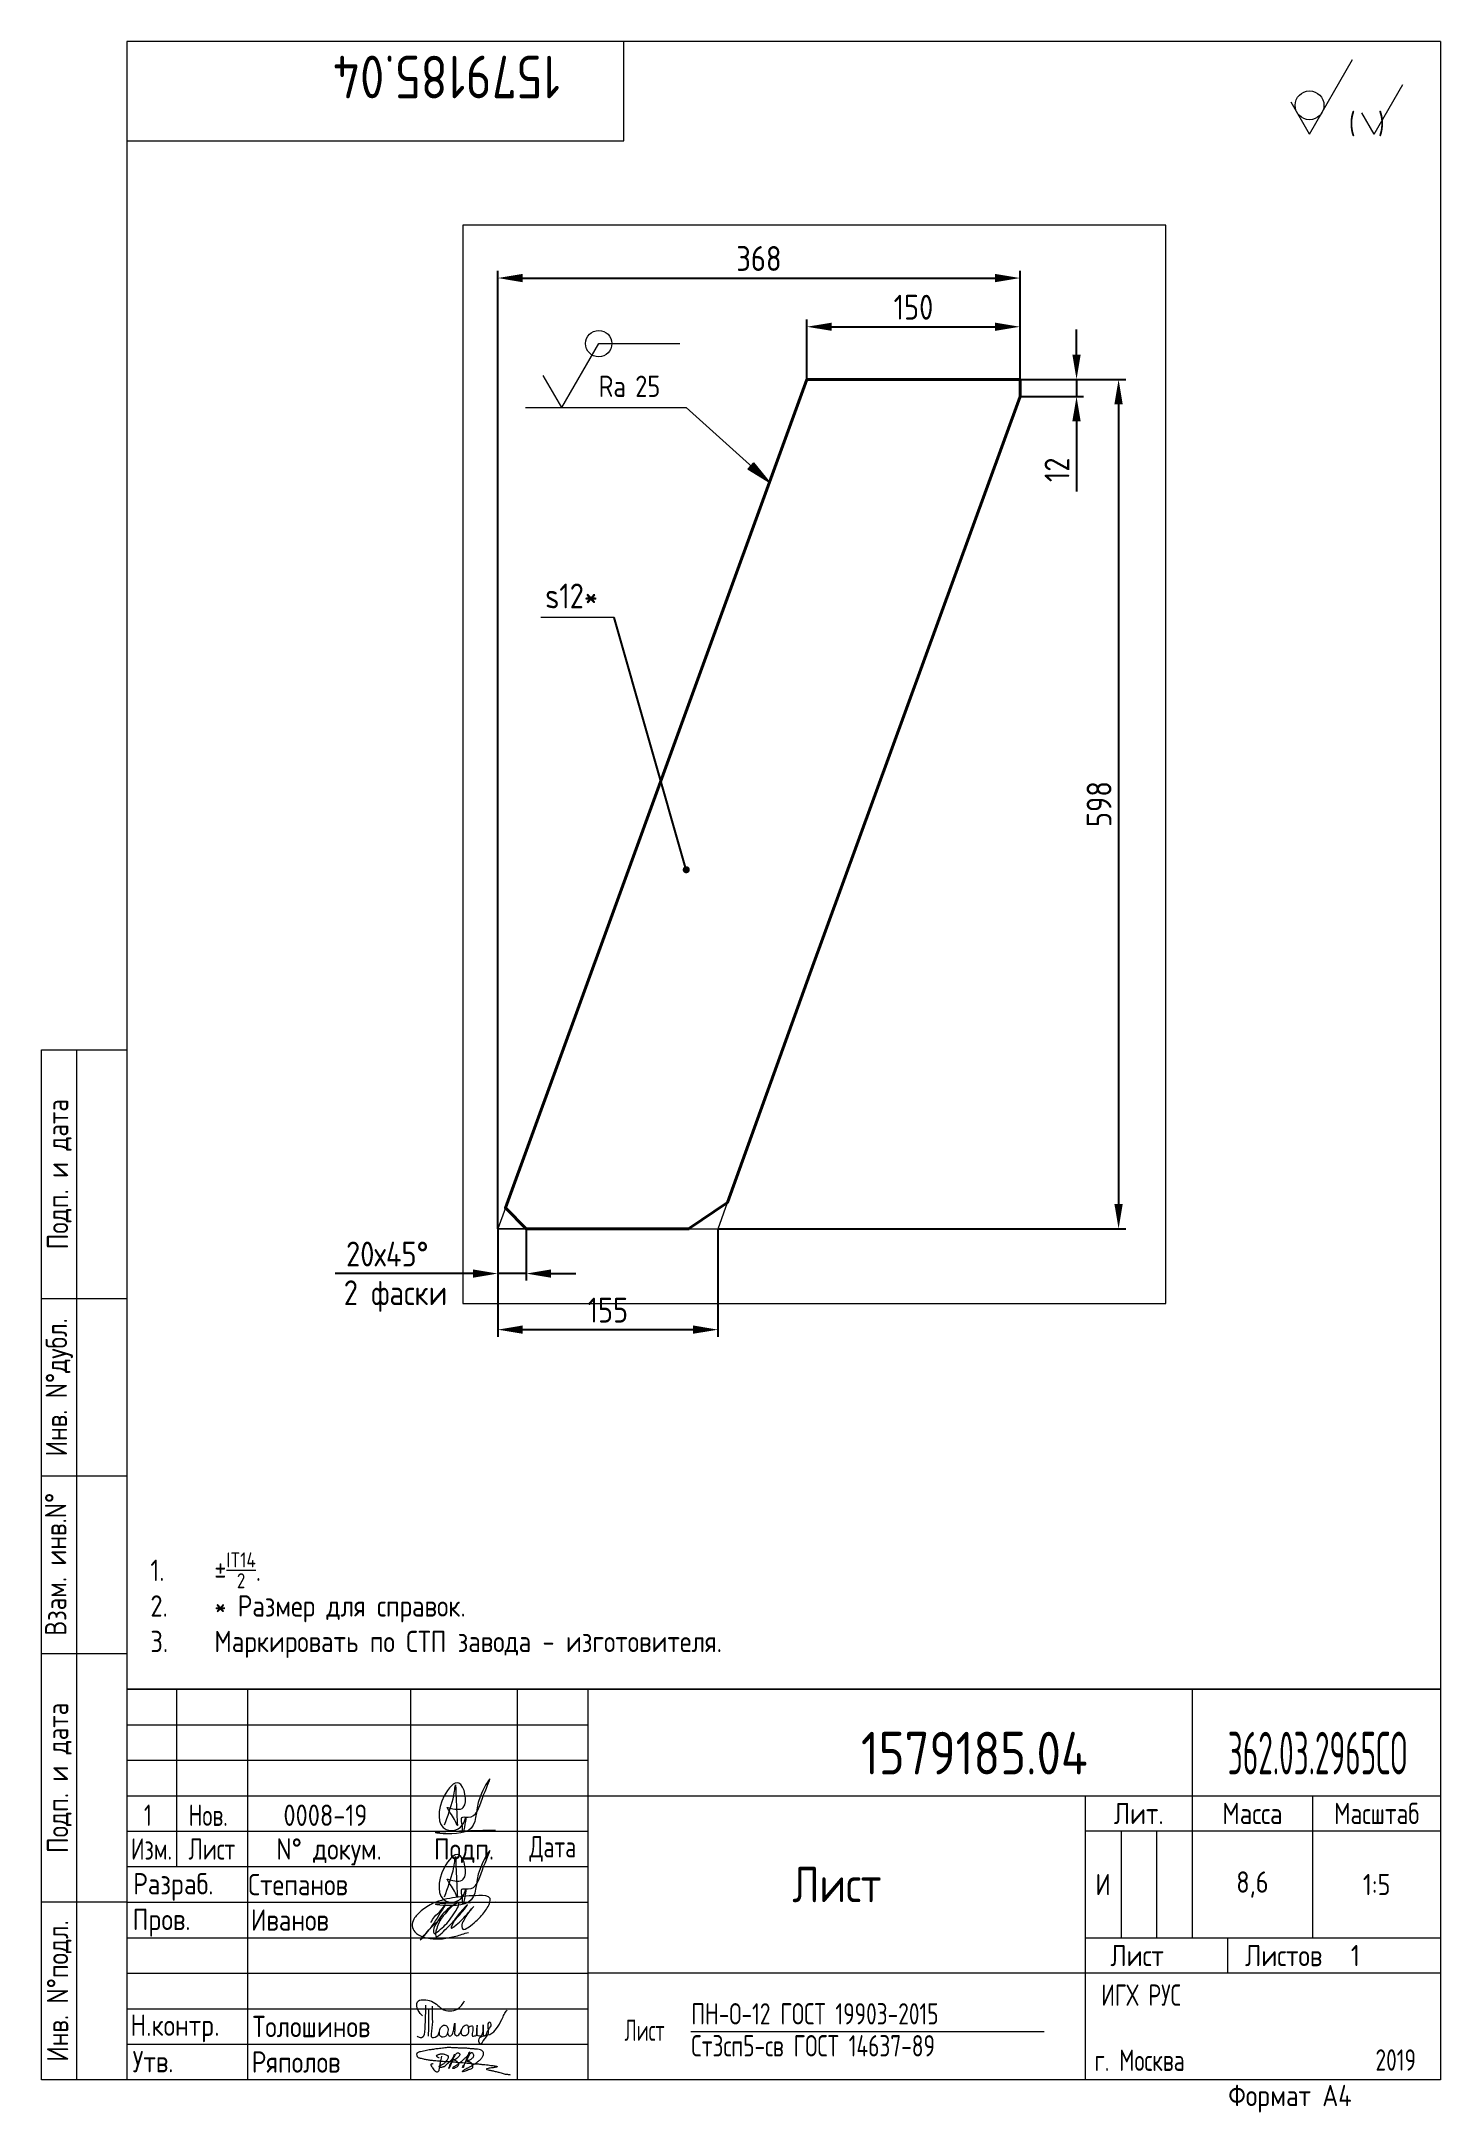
# Paper-space layout 'Лист1' of a CAD drawing. Header units: millimetres. Extents: x 8 to 205, y -1 to 291.
# The model-space entities are those that its viewports show. They can reach past a viewport. Long polylines and large blocks are cut down to what shows.
import ezdxf
from ezdxf.enums import TextEntityAlignment as Align

# ---------------------------------------------------------------- set-up
doc = ezdxf.new("R2010")
doc.units = ezdxf.units.MM
for name, color, linetype, lineweight in [('AM_5', 3, 'Continuous', 18), ('Bord', 1, 'Continuous', 18), ('Cont', 6, 'Continuous', 40), ('Dim', 7, 'Continuous', 18), ('Hatch', 2, 'Continuous', 18), ('Text', 3, 'Continuous', 18), ('Textb', 6, 'Continuous', 18), ('Подписи', 10, 'Continuous', 18)]:
    doc.layers.add(name, color=color, linetype=linetype, lineweight=lineweight)
doc.layers.add('AM_VIEWS', color=1, linetype='Continuous', lineweight=25, plot=False)
doc.styles.add('Style1', font='romans.shx', dxfattribs={"width": 0.8})
doc.dimstyles.new('DIMSTYLE_1', dxfattribs={"dimtxt": 3.5, "dimasz": 3.5, "dimexe": 1, "dimexo": 0, "dimgap": 1, "dimtad": 1, "dimdec": 1, "dimlfac": 5, "dimdsep": 46, "dimtxsty": 'Style1', "dimcen": 0.09, "dimadec": 1, "dimazin": 2, "dimtp": 0.3, "dimtm": 0.3, "dimtfac": 1, "dimtdec": 1, "dimtofl": 0, "dimtmove": 0, "dimatfit": 3, "dimfxl": 1, "dimtolj": 1, "dimarcsym": 0})
doc.dimstyles.new('DIMSTYLE_1$0', dxfattribs={"dimtxt": 3.5, "dimasz": 3.5, "dimexe": 1, "dimexo": 0, "dimgap": 1, "dimtad": 1, "dimdec": 1, "dimlfac": 5, "dimdsep": 46, "dimtxsty": 'Style1', "dimcen": 0.09, "dimadec": 1, "dimazin": 2, "dimtp": 0.3, "dimtm": 0.3, "dimtfac": 1, "dimtdec": 1, "dimtofl": 0, "dimtmove": 0, "dimatfit": 3, "dimfxl": 1, "dimtolj": 1, "dimarcsym": 0})

# ---------------------------------------------------------------- blocks, each defined once
blk = doc.blocks.new('A4')
at = {"layer": 'Bord', "lineweight": 18}
for p, q in [((20, 55), (85, 55)), ((20, 50), (85, 50)), ((20, 45), (85, 45)), ((160, 40), (160, 25)), ((165, 40), (165, 25)), ((20, 30), (85, 30)), ((20, 25), (85, 25)), ((20, 20), (85, 20)), ((20, 15), (85, 15)), ((20, 10), (85, 10))]:
    blk.add_line(p, q, dxfattribs=at)
at = {"layer": 'Cont', "lineweight": 18}
for p, q in [((205, 292), (20, 292)), ((20, 292), (20, 5)), ((90, 278), (90, 292)), ((205, 292), (205, 5)), ((20, 278), (90, 278)), ((8, 5), (8, 150)), ((8, 150), (20, 150)), ((13, 5), (13, 150)), ((8, 115), (20, 115)), ((20, 90), (8, 90)), ((20, 65), (8, 65)), ((205, 60), (20, 60)), ((20, 60), (205, 60)), ((27, 60), (27, 35)), ((37, 60), (37, 5)), ((60, 5), (60, 60)), ((75, 60), (75, 5)), ((85, 5), (85, 60)), ((170, 60), (170, 25)), ((85, 45), (205, 45)), ((155, 5), (155, 45)), ((187, 25), (187, 45)), ((20, 40), (85, 40)), ((205, 40), (155, 40)), ((85, 35), (20, 35)), ((20, 30), (8, 30)), ((155, 25), (205, 25)), ((175, 25), (175, 20)), ((205, 20), (85, 20)), ((20, 5), (8, 5)), ((205, 5), (20, 5))]:
    blk.add_line(p, q, dxfattribs=at)
at = {"layer": 'Text', "lineweight": 18, "style": 'Style1', "width": 0.8}
for s, p in [('Подп. и дата', (10.5, 132.5)), ('Инв. N%%dдубл.', (10.5, 102.5)), ('Взам. инв.N%%d ', (10, 78.38)), ('Подп. и дата', (10.5, 47.5)), ('Инв. N%%dподл.', (10.5, 17.5))]:
    blk.add_text(s, height=3, rotation=90, dxfattribs=at).set_placement(p, align=Align.MIDDLE)
at = {"layer": 'Text', "lineweight": 18, "style": 'Style1'}
for s, width, p in [('Лит.', 0.8, (162.5, 42.5)), ('Масса', 0.8, (178.5, 42.5)), ('Масштаб', 0.75, (196, 42.5)), ('Изм.', 0.7, (23.5, 37.5)), ('Лист', 0.7, (32, 37.5)), ('N%%d докум.', 0.8, (48.5, 37.5)), ('Подп.', 0.8, (67.5, 37.5)), ('Лист', 0.8, (162.27, 22.5)), ('Листов', 0.8, (182.9, 22.5))]:
    blk.add_text(s, height=3, dxfattribs=dict(at, width=width)).set_placement(p, align=Align.MIDDLE_CENTER)
at = {"layer": 'Text', "lineweight": 18, "style": 'Style1', "width": 0.7}
for s, p in [('Дата', (80, 37.5)), ('ИГХ РУС', (162.84, 16.93))]:
    blk.add_text(s, height=3, dxfattribs=at).set_placement(p, align=Align.MIDDLE)
at = {"layer": 'Text', "lineweight": 18, "style": 'Style1'}
for s, width, p in [('Разpаб.', 0.8, (20.92, 31.1)), ('Пpов.', 0.8, (20.84, 26.08)), ('Н.контp.', 0.8, (20.54, 11.19)), ('Утв.', 0.8, (20.84, 6.06)), ('г. Москва', 0.7, (156.28, 6.25)), ('Фоpмат А4', 0.8, (175.11, 1.29))]:
    blk.add_text(s, height=3, dxfattribs=dict(at, width=width)).set_placement(p)
for tag, p, width in [('ФИО', (39, 31), 0.8), ('ФИО', (39, 26), 0.8), ('ГОСТ_СОРТАМЕНТА', (98.19, 14), 0.8), ('ФИО', (39, 11), 0.8), ('ФИО', (39, 6), 0.8), ('200', (192.85, 6.29), 0.7)]:
    blk.add_attdef(tag, p, '', height=3, dxfattribs=dict(at, width=width))
at = {"layer": 'Text', "lineweight": 18, "style": 'Style1', "width": 0.8}
for tag, p in [('И', (157.49, 32.5)), ('700', (178.5, 32.5)), ('1:20', (196, 32.5))]:
    blk.add_attdef(tag, text='', height=3, dxfattribs=at).set_placement(p, align=Align.MIDDLE)
blk.add_attdef('Сборочный_чертеж', text='', height=3, dxfattribs=at).set_placement((120, 21.3), align=Align.CENTER)
for tag, p in [('1', (171.12, 22.5)), ('2', (193, 22.5))]:
    blk.add_attdef(tag, text='', height=3, dxfattribs=at).set_placement(p, align=Align.MIDDLE_CENTER)
blk.add_attdef('ЛИСТ', text='', height=3, dxfattribs=at).set_placement((85.99, 12.5), align=Align.MIDDLE_LEFT)
at = {"layer": 'Text', "lineweight": 18, "style": 'Style1', "width": 0.7}
blk.add_attdef('%%OГОСТ_ТЕХ._ТРЕБОВАНИЙ', text='', height=3, dxfattribs=at).set_placement((98.19, 8), align=Align.BOTTOM_LEFT)
at = {"layer": 'Textb', "lineweight": 18, "style": 'Style1', "width": 0.8}
blk.add_attdef('1234567', (81, 290), '', height=6, rotation=180, dxfattribs=at)
blk.add_attdef('1234567', (123.4, 48), '', height=6, dxfattribs=at)
for tag, height, p in [('123ХЯ', 6, (183.62, 48)), ('НАИМЕНОВАНИЕ', 5, (120, 30))]:
    blk.add_attdef(tag, text='', height=height, dxfattribs=at).set_placement(p, align=Align.CENTER)
blk = doc.blocks.new('A$C63F45750')
at = {"layer": 'Text'}
for points, knots in [([(3.17, 2.37), (3.12, 2.38), (3.04, 2.41), (2.94, 2.5), (2.85, 2.57), (2.79, 2.69), (2.87, 2.77), (2.99, 2.84), (3.16, 2.89), (3.36, 2.93), (3.6, 2.95), (3.82, 2.92), (4.05, 2.87), (4.25, 2.78), (4.45, 2.63), (4.46, 2.42), (4.38, 2.26), (4.28, 2.1), (4.17, 1.94), (4.03, 1.78), (3.89, 1.62), (3.75, 1.52), (3.63, 1.43), (3.49, 1.36), (3.35, 1.3), (3.24, 1.25), (3.16, 1.21), (3.12, 1.15), (3.19, 1.1), (3.27, 1.09), (3.4, 1.07), (3.55, 1.07), (3.72, 1.12), (3.92, 1.19), (4.1, 1.34), (4.26, 1.51), (4.44, 1.65), (4.59, 1.81), (4.74, 1.93), (4.84, 2.04), (4.93, 2.14), (5.07, 2.29), (5.19, 2.53), (5.28, 2.68), (5.35, 2.96), (5.23, 2.66), (5.2, 2.44), (5.04, 2.09), (4.95, 1.81), (4.86, 1.57), (4.75, 1.31), (4.67, 1.12), (4.46, 0.78), (4.62, 1.17), (4.71, 1.45), (4.88, 1.74), (5.01, 2), (5.08, 2.19), (5.19, 2.4), (5.32, 2.58), (5.4, 2.75), (5.52, 2.89), (5.65, 3.04), (5.85, 3.1), (6.02, 3.03), (6.08, 2.87), (6.03, 2.7), (5.9, 2.51), (5.7, 2.37), (5.55, 2.23), (5.4, 2.17), (5.31, 2.12), (5.12, 2.09), (5.35, 2.07), (5.48, 2), (5.64, 1.93), (5.75, 1.8), (5.85, 1.67), (5.89, 1.54), (5.89, 1.37), (5.8, 1.2), (5.63, 1.06), (5.41, 0.94), (5.23, 0.86), (5.02, 0.92), (5.13, 1.1), (5.28, 1.16), (5.44, 1.27), (5.61, 1.36), (5.74, 1.46), (5.86, 1.53), (5.95, 1.61), (6.05, 1.69), (6.15, 1.77), (6.28, 1.87), (6.46, 2.02), (6.65, 2.19), (6.83, 2.37), (6.98, 2.49), (7.11, 2.61), (7.2, 2.74), (7.32, 2.84), (7.42, 2.97), (7.48, 3.08), (7.48, 3.27), (7.34, 3.08), (7.28, 2.94), (7.18, 2.69), (7.1, 2.46), (7, 2.22), (6.93, 1.98), (6.83, 1.78), (6.73, 1.55), (6.67, 1.34), (6.6, 1.14), (6.56, 1.03), (6.39, 0.99), (6.62, 1.33), (6.75, 1.54), (6.93, 1.87), (7.05, 2.08), (7.18, 2.32), (7.33, 2.6), (7.47, 2.89), (7.6, 3.07), (7.79, 3.18), (7.95, 3.01), (8, 2.81), (7.99, 2.62), (7.94, 2.46), (7.83, 2.33), (7.69, 2.22), (7.53, 2.11), (7.37, 2.03), (7.21, 1.99), (7.11, 1.97), (6.89, 1.98), (7.07, 1.94), (7.15, 1.9), (7.27, 1.88), (7.39, 1.84), (7.52, 1.81), (7.62, 1.72), (7.7, 1.62), (7.78, 1.51), (7.83, 1.39), (7.87, 1.26), (7.88, 1.13), (7.86, 0.99), (7.75, 0.88), (7.6, 0.77), (7.4, 0.73), (7.19, 0.66), (6.97, 0.55), (6.71, 0.48), (6.57, 0.44), (6.42, 0.42), (6.52, 0.58), (6.61, 0.64), (6.81, 0.78), (7.06, 0.89), (7.33, 1.04), (7.55, 1.16), (7.7, 1.24), (7.84, 1.32), (7.99, 1.43), (8.21, 1.58), (8.48, 1.76), (8.74, 1.95), (8.97, 2.12), (9.1, 2.29), (9.23, 2.44), (9.3, 2.6), (9.37, 2.74), (9.42, 2.92), (9.45, 3.13), (9.21, 3.48), (8.67, 3.59), (8.09, 3.63), (7.57, 3.66), (7.06, 3.74), (6.57, 3.75), (6.09, 3.74), (5.67, 3.78), (5.28, 3.78), (4.96, 3.81), (4.65, 3.83), (4.31, 3.82), (3.97, 3.79), (3.61, 3.74), (3.22, 3.67), (2.86, 3.66), (2.53, 3.61), (2.18, 3.52), (1.78, 3.54), (1.38, 3.37), (0.96, 3.35), (0.58, 3.24), (0.25, 3.19), (0.03, 3.06), (-0.03, 2.83), (0.02, 2.6), (0.26, 2.38), (0.59, 2.33), (1, 2.2), (1.48, 2.15), (1.93, 2.05), (2.35, 2.02), (2.72, 2.01), (3.11, 1.94), (3.68, 1.94), (4.25, 1.83), (4.91, 1.87), (5.53, 1.76), (6.13, 1.72), (6.73, 1.71), (7.32, 1.62), (7.99, 1.55), (8.64, 1.54), (9.16, 1.46), (9.61, 1.42), (10.03, 1.4), (10.41, 1.32), (10.73, 1.29), (11.01, 1.24), (11.18, 1.23), (11.42, 1.14), (11.18, 1.06), (11.01, 1.03), (10.71, 0.98), (10.37, 0.92), (10.1, 0.91), (9.65, 0.75), (10.22, 0.67), (10.54, 0.59), (11.08, 0.47), (11.61, 0.35), (12.17, 0.15), (12.64, 0.08), (12.98, 0.03), (13.11, 0.01), (13.18, 0)], [0, 0, 0, 0, 0.153866, 0.270441, 0.388867, 0.510533, 0.592156, 0.71333, 0.90842, 1.11344, 1.349254, 1.61246, 1.782219, 2.047249, 2.291879, 2.451528, 2.651081, 2.806158, 3.017979, 3.227348, 3.462381, 3.633009, 3.75766, 3.920516, 4.080796, 4.214529, 4.291786, 4.349969, 4.397594, 4.50822, 4.594826, 4.799244, 4.954392, 5.128468, 5.437537, 5.632649, 5.842485, 6.094987, 6.293219, 6.410959, 6.551192, 6.687808, 7.022147, 7.294342, 7.425356, 7.52079, 7.946481, 8.313051, 8.59833, 8.833695, 9.090496, 9.427695, 9.601191, 9.883219, 10.093306, 10.673943, 10.798776, 10.974628, 11.287247, 11.486184, 11.648652, 11.848902, 12.027194, 12.25348, 12.40059, 12.537783, 12.716293, 12.91523, 13.208551, 13.438489, 13.549668, 13.67779, 13.77127, 13.930001, 14.029091, 14.272112, 14.434836, 14.547084, 14.739051, 14.830983, 15.061241, 15.268922, 15.500489, 15.788979, 15.879568, 16.024283, 16.221854, 16.418714, 16.593102, 16.783247, 16.91018, 17.018213, 17.135263, 17.278205, 17.430482, 17.620087, 17.979626, 18.191789, 18.388716, 18.565718, 18.714854, 18.857929, 19.039974, 19.171375, 19.283034, 19.400085, 19.618058, 19.882245, 20.150781, 20.377854, 20.649532, 20.89723, 21.042543, 21.40016, 21.557817, 21.667145, 21.752781, 21.926256, 22.412297, 22.813145, 22.961412, 23.171289, 23.607257, 23.940428, 24.110007, 24.291214, 24.48084, 24.697609, 24.904078, 25.034245, 25.218018, 25.407651, 25.573473, 25.787447, 25.930292, 26.051316, 26.18846, 26.285312, 26.406799, 26.52425, 26.630463, 26.793722, 26.898606, 27.029313, 27.171012, 27.314101, 27.419918, 27.580557, 27.709367, 27.829268, 28.024364, 28.266961, 28.41242, 28.705761, 28.989137, 29.187748, 29.233768, 29.332802, 29.529535, 29.667094, 30.039923, 30.332117, 30.61061, 30.769982, 30.856778, 31.109923, 31.313488, 31.656425, 32.066331, 32.296628, 32.49714, 32.710276, 32.891468, 33.014834, 33.177747, 33.444503, 33.618009, 34.409008, 34.914636, 35.419802, 35.95397, 36.458179, 36.88069, 37.388403, 37.738353, 38.034261, 38.353468, 38.693154, 39.037638, 39.391136, 39.787481, 40.203773, 40.488977, 40.784975, 41.26625, 41.668005, 42.070065, 42.499388, 42.869834, 43.079573, 43.213439, 43.554591, 43.717296, 44.153724, 44.506336, 45.019111, 45.587859, 45.90191, 46.270392, 46.703958, 47.093115, 47.952647, 48.44014, 49.079253, 49.808223, 50.268654, 50.851051, 51.604831, 52.298429, 52.776925, 53.1907, 53.661988, 54.042386, 54.348524, 54.616841, 54.853814, 54.983777, 55.126096, 55.333328, 55.613101, 56.008732, 56.315809, 56.59982, 56.87931, 57.399251, 57.889617, 58.432507, 59.066698, 59.660314, 59.862668, 60.07277, 60.07277, 60.07277, 60.07277]), ([(2.31, 1.53), (2.26, 1.52), (2.17, 1.51), (2.06, 1.48), (1.93, 1.38), (2.07, 1.25), (2.14, 1.11), (2.26, 0.93), (2.39, 0.72), (2.57, 0.54), (2.71, 0.44), (2.86, 0.4), (3.02, 0.43), (3.14, 0.54), (3.21, 0.79), (3.25, 1.07), (3.31, 1.4), (3.35, 1.67), (3.38, 1.92), (3.47, 2.19), (3.5, 2.43), (3.54, 2.59), (3.56, 2.64)], [0, 0, 0, 0, 0.15847, 0.269731, 0.363591, 0.555514, 0.688037, 0.848606, 1.204359, 1.433632, 1.58673, 1.729549, 1.880686, 2.057874, 2.19169, 2.63505, 2.928153, 3.184121, 3.441863, 3.696117, 4.025873, 4.178055, 4.178055, 4.178055, 4.178055])]:
    blk.add_open_spline(points, degree=3, knots=knots, dxfattribs=at)
blk = doc.blocks.new('A$C4F4A4F5D')
at = {"layer": 'Подписи', "lineweight": 18}
for points, knots in [([(0.76, 2.84), (0.53, 3.07), (0.02, 3.58), (-0.25, 5.26), (1.65, 5.12), (2.72, 4.57), (3.71, 3.46), (5.71, 3.44), (6.39, 4.52), (6.67, 4.97)], [0, 0, 0, 0, 0.995549, 2.196439, 3.853213, 4.970011, 6.02292, 8.170898, 9.705386, 9.705386, 9.705386, 9.705386]), ([(1.19, 4.34), (1.17, 3.4), (1.13, 2.06), (0.98, -0.44), (0.2, -0.16), (0.03, -0.03), (0, 0)], [0, 0, 0, 0, 3.274293, 4.654149, 5.171803, 5.30168, 5.30168, 5.30168, 5.30168]), ([(1.58, 3.74), (1.58, 3.25), (1.58, 2.32), (1.61, 1.07), (1.55, 0.31), (1.53, 0)], [0, 0, 0, 0, 1.453969, 2.804084, 3.740223, 3.740223, 3.740223, 3.740223]), ([(2.1, 4.21), (2.1, 3.72), (2.08, 2.67), (2.22, 1.45), (1.71, -0.56), (3.23, 0.14), (3.06, 1.09), (3.85, 1.74), (4.43, 1.17), (4.31, 0.54), (4.11, -0.15), (3.33, -0.21), (3.11, 0.28), (3.13, 0.53), (3.14, 0.66)], [0, 0, 0, 0, 1.402041, 3.063923, 4.415037, 5.298701, 6.374637, 7.087927, 7.603499, 8.330482, 8.911132, 9.613125, 9.996533, 10.366919, 10.366919, 10.366919, 10.366919]), ([(7.18, 1.27), (7.27, 1.3), (7.44, 1.37), (7.78, 1.56), (7.87, 1.06), (7.83, 0.71), (7.66, -0.05), (8.07, 0.01), (8.43, 0.12), (8.39, 0.68), (8.46, 1.9), (8.39, 0.94), (8.43, 0.6), (8.37, 0.05), (8.74, 0.07), (9.11, -0.03), (9.26, 0.49), (9.33, 0.95), (9.27, 1.34), (9.32, 1.77), (9.28, 0.91), (9.34, 0.6), (9.2, 0.14), (9.65, -0.01), (9.83, 0.61), (10.14, 1.03), (10.6, 1.72), (9.95, 2.11), (9.91, 1.23), (10.07, 0.69), (9.92, 0), (9.35, -0.37), (8.95, -1.56), (8.34, 0.07), (10.28, -0.02), (11.26, 1.1), (11.82, 2.15), (12.24, 3.04), (12.52, 3.46), (12.65, 3.65)], [0, 0, 0, 0, 0.305783, 0.619019, 0.796582, 1.5526, 2.082394, 2.34716, 2.5822, 3.136594, 4.040413, 4.363654, 5.267311, 5.441668, 5.78494, 6.114287, 6.466434, 7.104395, 7.620812, 7.679251, 8.272982, 8.692439, 9.1059, 9.338721, 9.784511, 10.568279, 11.297869, 11.566962, 12.285888, 12.851793, 13.545205, 14.102749, 15.055561, 15.671649, 17.422398, 18.699613, 20.16544, 20.963871, 21.66672, 21.66672, 21.66672, 21.66672]), ([(4.28, 0.44), (4.31, 0.37), (4.37, 0.25), (4.41, 0.06), (4.62, -0.05), (5, 0.18), (5.14, 0.84), (5.2, 1.3), (5.31, 2.06), (5.31, 1.17), (5.3, 0.78), (5.2, 0.26), (5.58, -0.01), (5.91, 0.16), (6.08, 0.5), (6.26, 0.9), (6.43, 1.31), (6.72, 1.59), (7.17, 1.58), (7.18, 1.05), (7.31, 0.57), (6.99, 0.02), (6.34, -0.02), (6.17, 0.51), (6.24, 0.79), (6.27, 0.92)], [0, 0, 0, 0, 0.247339, 0.413433, 0.559308, 0.874045, 1.558567, 2.392422, 2.645523, 3.22433, 3.719885, 4.231527, 4.573657, 4.879974, 5.190145, 5.704595, 6.19318, 6.529505, 6.863422, 7.269696, 7.83948, 8.395909, 8.926487, 9.378613, 9.791445, 9.791445, 9.791445, 9.791445])]:
    blk.add_open_spline(points, degree=3, knots=knots, dxfattribs=at)
blk = doc.blocks.new('*D14')
at = {"layer": 'AM_5', "color": 0, "lineweight": -2, "transparency": 16777216}
for p, q in [((72.29, 123.5), (72.29, 258.37)), ((75.79, 257.37), (142.32, 257.37)), ((145.82, 243.1), (145.82, 258.37))]:
    blk.add_line(p, q, dxfattribs=at)
at = {"layer": 'AM_5', "color": 0, "transparency": 16777216}
for points in [[(75.79, 257.95), (75.79, 256.78), (72.29, 257.37)], [(142.32, 257.95), (142.32, 256.78), (145.82, 257.37)]]:
    blk.add_solid(points, dxfattribs=at)
at = {"layer": 'Defpoints', "color": 0, "transparency": 16777216}
for p in [(145.82, 257.37), (145.82, 243.1), (72.29, 123.5)]:
    blk.add_point(p, dxfattribs=at)
at = {"layer": 'AM_5', "color": 0, "transparency": 16777216, "insert": (109.06, 260.12), "char_height": 3.5, "attachment_point": 5, "style": 'Style1'}
blk.add_mtext('\\A1;368', dxfattribs=at)
blk = doc.blocks.new('*D15')
at = {"layer": 'AM_5', "color": 0, "lineweight": -2, "transparency": 16777216}
for p, q in [((115.82, 243.1), (115.82, 251.51)), ((145.82, 243.1), (145.82, 251.51)), ((119.32, 250.51), (142.32, 250.51))]:
    blk.add_line(p, q, dxfattribs=at)
at = {"layer": 'AM_5', "color": 0, "transparency": 16777216}
for points in [[(119.32, 251.09), (119.32, 249.93), (115.82, 250.51)], [(142.32, 251.09), (142.32, 249.93), (145.82, 250.51)]]:
    blk.add_solid(points, dxfattribs=at)
at = {"layer": 'Defpoints', "color": 0, "transparency": 16777216}
for p in [(145.82, 250.51), (115.82, 243.1), (145.82, 243.1)]:
    blk.add_point(p, dxfattribs=at)
at = {"layer": 'AM_5', "color": 0, "transparency": 16777216, "insert": (130.82, 253.26), "char_height": 3.5, "attachment_point": 5, "style": 'Style1'}
blk.add_mtext('\\A1;150', dxfattribs=at)
blk = doc.blocks.new('*D16')
at = {"layer": 'AM_5', "color": 0, "lineweight": -2, "transparency": 16777216}
for p, q in [((153.78, 246.6), (153.78, 250.1)), ((145.82, 243.1), (154.78, 243.1)), ((153.78, 243.1), (153.78, 240.7)), ((145.82, 240.7), (154.78, 240.7)), ((153.78, 237.2), (153.78, 227.3))]:
    blk.add_line(p, q, dxfattribs=at)
at = {"layer": 'AM_5', "color": 0, "transparency": 16777216}
for points in [[(153.19, 246.6), (154.36, 246.6), (153.78, 243.1)], [(153.19, 237.2), (154.36, 237.2), (153.78, 240.7)]]:
    blk.add_solid(points, dxfattribs=at)
at = {"layer": 'Defpoints', "color": 0, "transparency": 16777216}
for p in [(145.82, 243.1), (153.78, 243.1), (145.82, 240.7)]:
    blk.add_point(p, dxfattribs=at)
at = {"layer": 'AM_5', "color": 0, "transparency": 16777216, "insert": (151.03, 230.37), "char_height": 3.5, "attachment_point": 5, "rotation": 90, "style": 'Style1'}
blk.add_mtext('\\A1;12', dxfattribs=at)
blk = doc.blocks.new('*D17')
at = {"layer": 'AM_5', "color": 0, "lineweight": -2, "transparency": 16777216}
for p, q in [((145.82, 243.1), (160.7, 243.1)), ((159.7, 239.6), (159.7, 127)), ((103.29, 123.5), (160.7, 123.5))]:
    blk.add_line(p, q, dxfattribs=at)
at = {"layer": 'AM_5', "color": 0, "transparency": 16777216}
for points in [[(159.11, 239.6), (160.28, 239.6), (159.7, 243.1)], [(159.11, 127), (160.28, 127), (159.7, 123.5)]]:
    blk.add_solid(points, dxfattribs=at)
at = {"layer": 'Defpoints', "color": 0, "transparency": 16777216}
for p in [(145.82, 243.1), (103.29, 123.5), (159.7, 123.5)]:
    blk.add_point(p, dxfattribs=at)
at = {"layer": 'AM_5', "color": 0, "transparency": 16777216, "insert": (156.95, 183.3), "char_height": 3.5, "attachment_point": 5, "rotation": 90, "style": 'Style1'}
blk.add_mtext('\\A1;598', dxfattribs=at)
blk = doc.blocks.new('*D18')
at = {"layer": 'AM_5', "color": 0, "lineweight": -2, "transparency": 16777216}
for p, q in [((72.29, 123.5), (72.29, 108.3)), ((103.29, 123.5), (103.29, 108.3)), ((75.79, 109.3), (99.79, 109.3))]:
    blk.add_line(p, q, dxfattribs=at)
at = {"layer": 'AM_5', "color": 0, "transparency": 16777216}
for points in [[(75.79, 109.89), (75.79, 108.72), (72.29, 109.3)], [(99.79, 109.89), (99.79, 108.72), (103.29, 109.3)]]:
    blk.add_solid(points, dxfattribs=at)
at = {"layer": 'Defpoints', "color": 0, "transparency": 16777216}
for p in [(72.29, 123.5), (103.29, 123.5), (103.29, 109.3)]:
    blk.add_point(p, dxfattribs=at)
at = {"layer": 'AM_5', "color": 0, "transparency": 16777216, "insert": (87.79, 112.05), "char_height": 3.5, "attachment_point": 5, "style": 'Style1'}
blk.add_mtext('\\A1;155', dxfattribs=at)
blk = doc.blocks.new('*D19')
at = {"layer": 'AM_5', "color": 0, "lineweight": -2, "transparency": 16777216}
for p, q in [((72.29, 123.5), (72.29, 116.2)), ((76.29, 123.5), (76.29, 116.2)), ((68.79, 117.2), (49.4, 117.2)), ((76.29, 117.2), (72.29, 117.2)), ((79.79, 117.2), (83.29, 117.2))]:
    blk.add_line(p, q, dxfattribs=at)
at = {"layer": 'AM_5', "color": 0, "transparency": 16777216}
for points in [[(68.79, 117.78), (68.79, 116.61), (72.29, 117.2)], [(79.79, 117.78), (79.79, 116.61), (76.29, 117.2)]]:
    blk.add_solid(points, dxfattribs=at)
at = {"layer": 'Defpoints', "color": 0, "transparency": 16777216}
for p in [(72.29, 123.5), (76.29, 123.5), (76.29, 117.2)]:
    blk.add_point(p, dxfattribs=at)
at = {"layer": 'AM_5', "color": 0, "lineweight": 18, "transparency": 16777216, "insert": (56.73, 119.95), "char_height": 3.5, "attachment_point": 5, "style": 'Style1'}
blk.add_mtext('\\A1;20х45%%D', dxfattribs=at)
blk = doc.blocks.new('sherISO_19')
at = {"layer": 'Cont', "lineweight": 18}
for p, q in [((-30.94, -16.46), (-25.74, -7.46)), ((-25.74, -7.46), (-14.3, -7.46)), ((-30.94, -16.46), (-33.54, -11.96))]:
    blk.add_line(p, q, dxfattribs=at)
at = {"layer": 'Textb', "lineweight": 18, "style": 'Style1', "width": 0.8}
blk.add_text('Ra', height=3, dxfattribs=at).set_placement((-25.74, -14.96))
at = {"layer": 'Textb', "style": 'Style1', "width": 0.8}
blk.add_attdef('3,2', (-20.6, -14.96), '', height=3, dxfattribs=at)
blk = doc.blocks.new('sherISO_12')
at = {"layer": 'Cont', "lineweight": 18}
for q in [(-15, -6.96), (-23.66, -12.96)]:
    blk.add_line((-21.06, -17.46), q, dxfattribs=at)
blk.add_circle((-21.06, -13.39), 2.03, dxfattribs=at)
at = {"layer": 'Text'}
for q in [(-7.92, -10.46), (-13.69, -14.46)]:
    blk.add_line((-11.96, -17.46), q, dxfattribs=at)
at = {"layer": 'Text', "style": 'Style1', "width": 0.8}
blk.add_text('(  )', height=3, dxfattribs=at).set_placement((-15.53, -17.46))

msp = doc.modelspace()

# ---------------------------------------------------------------- linework, layer by layer
at = {"layer": 'Bord'}
for p, q in [((269.7, 164.3), (264.4, 149.6)), ((419.4, 149.6), (426.1, 168.2)), ((284.4, 149.6), (264.4, 149.6)), ((264.4, 149.6), (419.4, 149.6)), ((398.7, 149.6), (418.7, 149.6))]:
    msp.add_line(p, q, dxfattribs=at)
at = {"layer": 'Cont', "ltscale": 0.2}
msp.add_lwpolyline([(392, 500.4), (482, 747.6), (632, 747.6), (632, 735.6), (484.1, 329.1), (426.1, 168.2), (398.7, 149.6), (284.4, 149.6), (269.7, 164.3), (342, 363)], close=True, dxfattribs=at)

psp = doc.layouts.new('Лист1')

# ---------------------------------------------------------------- hatches: boundary and pattern name
at = {"layer": 'AM_5'}
h = psp.add_hatch(color=256, dxfattribs=at)
h.dxf.hatch_style = 1
h.paths.add_polyline_path([(108.3, 231.35), (107.5, 230.44), (110.54, 228.57)])

# ---------------------------------------------------------------- linework, layer by layer
psp.add_lwpolyline([(108.3, 231.35), (110.54, 228.57), (107.5, 230.44)], close=True, dxfattribs=at)
at = {"layer": 'Dim'}
psp.add_line((88.7, 209.55), (78.33, 209.55), dxfattribs=at)
at = {"layer": 'Text'}
for p, q in [((76.17, 239.13), (98.8, 239.13)), ((98.8, 239.13), (110.54, 228.57))]:
    psp.add_line(p, q, dxfattribs=at)
at = {"layer": 'Text', "lineweight": 18}
psp.add_line((99.49, 10.46), (149.21, 10.46), dxfattribs=at)
at = {"layer": 'Text'}
psp.add_circle((86.5, 248.13), 1.86, dxfattribs=at)
at = {"layer": 'Подписи'}
for points, knots in [([(64.8, 39.57), (65.24, 40.79), (65.81, 42.37), (66.21, 44.12), (66.41, 46.67), (66.36, 42.44), (66.63, 39.31), (66.12, 40.68), (65.77, 40.9), (65.14, 42.05), (66.17, 41.78), (68.37, 41.28), (67.26, 46.98), (63.84, 43.05), (63.63, 38.2), (67.4, 38.9), (67.98, 41.66), (67.33, 37.22), (67.34, 39.66), (66.99, 40.83), (69.32, 40.33), (69.78, 42.97), (71.96, 47.42), (68.76, 42.44), (69.84, 37.93), (59.86, 38.61), (67.18, 38.75), (71.95, 38.84)], [0, 0, 0, 0, 3.85061, 4.956406, 5.595294, 10.558929, 11.056694, 11.285996, 13.850038, 13.954775, 14.042161, 16.220396, 19.701031, 22.44905, 27.186736, 29.831155, 30.672237, 32.86133, 34.17858, 34.987818, 35.874727, 39.229915, 42.132322, 45.033166, 50.025384, 54.409049, 62.587523, 62.587523, 62.587523, 62.587523]), ([(64.8, 29.46), (65.24, 30.69), (65.81, 32.27), (66.21, 34.01), (66.41, 36.57), (66.36, 32.33), (66.63, 29.21), (66.12, 30.58), (65.77, 30.8), (65.14, 31.94), (66.17, 31.68), (68.37, 31.17), (67.26, 36.87), (63.84, 32.95), (63.63, 28.1), (67.4, 28.79), (67.98, 31.56), (67.33, 27.11), (67.34, 29.56), (66.99, 30.73), (69.32, 30.22), (69.78, 32.86), (71.96, 37.32), (68.76, 32.33), (69.84, 27.83), (59.86, 28.51), (67.18, 28.64), (71.95, 28.73)], [0, 0, 0, 0, 3.85061, 4.956406, 5.595294, 10.558929, 11.056694, 11.285996, 13.850038, 13.954775, 14.042161, 16.220396, 19.701031, 22.44905, 27.186736, 29.831155, 30.672237, 32.86133, 34.17858, 34.987818, 35.874727, 39.229915, 42.132322, 45.033166, 50.025384, 54.409049, 62.587523, 62.587523, 62.587523, 62.587523]), ([(65.76, 28.2), (65.27, 27.75), (64.41, 26.97), (63.6, 25.68), (63.11, 24.82), (63.34, 24.18), (64.04, 24.71), (64.65, 25.19), (65.56, 26.21), (66.23, 27.27), (66.69, 27.91), (66.9, 28.69), (66.17, 28.39), (65.61, 27.97), (64.99, 27.13), (64.31, 26.46), (63.95, 25.65), (63.62, 24.85), (63.52, 24.3), (63.56, 23.7), (64.29, 24.19), (64.97, 24.91), (66.27, 26.18), (67.15, 27.11), (68.54, 29.01), (66.52, 26.71), (66.15, 26.22), (65.61, 24.87), (66.98, 25.9), (67.34, 26.31), (69.42, 28.64), (67.97, 27.08), (67.59, 26.27), (67.09, 25.46), (67.4, 24.67), (68.41, 25.31), (69.29, 26.04), (70.31, 27.1), (70.98, 28.11), (71.58, 29.6), (68.74, 29.64), (66.46, 29.43), (63.48, 28.84), (61.59, 27.6), (60.5, 26.53), (60.13, 25.37), (60.61, 24.31), (61.66, 23.8), (62.99, 23.49), (64.58, 23.5), (66.38, 23.87), (67.57, 24.26), (68.16, 24.44)], [0, 0, 0, 0, 1.9755, 3.453266, 4.599682, 4.791473, 5.145238, 6.497385, 7.664272, 9.094306, 10.114998, 10.459762, 10.811562, 11.792042, 12.959743, 13.767676, 14.660412, 15.605031, 16.245448, 16.572031, 16.925795, 18.146901, 20.185044, 21.789331, 22.951009, 24.626743, 26.592474, 27.035558, 27.450584, 30.017364, 31.457812, 32.594833, 33.885024, 34.80449, 35.192074, 35.984441, 37.373068, 39.207782, 40.066553, 41.248724, 42.851981, 46.196805, 49.405498, 51.42283, 52.958607, 53.90671, 54.859511, 56.175895, 57.248919, 58.950609, 60.891135, 62.727304, 62.727304, 62.727304, 62.727304]), ([(62.88, 25.82), (63.04, 26.11), (63.39, 26.77), (64.2, 27.31), (65.46, 29.25), (63.26, 25.65), (62.61, 24.79), (60.8, 22.68), (62.96, 25.3), (63.86, 26.04), (64.37, 26.45)], [0, 0, 0, 0, 0.949687, 2.182955, 3.211934, 5.843898, 8.089363, 9.295303, 11.182264, 13.603818, 13.603818, 13.603818, 13.603818])]:
    psp.add_open_spline(points, degree=3, knots=knots, dxfattribs=at)

# ---------------------------------------------------------------- block references
at = {"lineweight": 18}
ref = psp.add_blockref('A4', (0.04, -1.32), dxfattribs=at)
ref.add_attrib('123ХЯ', '362.03.2965СО', dxfattribs={"layer": 'Textb', "height": 6, "style": 'Style1', "width": 0.48}).set_placement((187.7, 46.68), align=Align.CENTER)
ref.add_attrib('1234567', '1579185.04', (123.43, 46.68), dxfattribs={"layer": 'Textb', "height": 6, "style": 'Style1', "width": 0.8})
ref.add_attrib('НАИМЕНОВАНИЕ', 'Лист', dxfattribs={"layer": 'Textb', "height": 5, "style": 'Style1', "width": 0.8}).set_placement((120.04, 28.68), align=Align.CENTER)
ref.add_attrib('И', 'И', dxfattribs={"layer": 'Text', "height": 3, "style": 'Style1', "width": 0.8}).set_placement((157.52, 31.18), align=Align.MIDDLE)
ref.add_attrib('700', '8,6', dxfattribs={"layer": 'Text', "height": 3, "style": 'Style1', "width": 0.8}).set_placement((178.54, 31.18), align=Align.MIDDLE)
ref.add_attrib('1:20', '1:5', dxfattribs={"layer": 'Text', "height": 3, "style": 'Style1', "width": 0.8}).set_placement((196.04, 31.18), align=Align.MIDDLE)
ref.add_attrib('2', '1', dxfattribs={"layer": 'Text', "height": 3, "style": 'Style1', "width": 0.8}).set_placement((193.04, 21.18), align=Align.MIDDLE_CENTER)
ref.add_attrib('200', '2019', (195.87, 4.97), dxfattribs={"layer": 'Text', "height": 3, "style": 'Style1', "width": 0.7})
ref.add_attrib('1234567', '1579185.04', (81.04, 288.68), dxfattribs={"layer": 'Textb', "height": 6, "rotation": 180, "style": 'Style1', "width": 0.8})
at = {"layer": 'Cont'}
psp.add_blockref('A$C63F45750', (60.87, 4.39), dxfattribs=at)
at = {"layer": 'Dim', "lineweight": 18}
psp.add_blockref('sherISO_19', (112.24, 255.59), dxfattribs=at).add_auto_attribs({'3,2': '25'})
at = {"layer": 'Hatch', "lineweight": 18}
psp.add_blockref('sherISO_12', (207.65, 295.08), dxfattribs=at)
at = {"layer": 'Подписи', "lineweight": 18}
psp.add_blockref('A$C4F4A4F5D', (60.94, 9.83), dxfattribs=at)

# ---------------------------------------------------------------- texts
at = {"lineweight": 18, "style": 'Style1'}
for s, width, p in [('1', 0.7, (23.02, 40.93)), ('Нов.', 0.7, (31.52, 40.93)), ('0008-19', 0.8, (48.02, 40.93))]:
    psp.add_text(s, height=3, dxfattribs=dict(at, width=width)).set_placement(p, align=Align.MIDDLE_CENTER)
at = {"layer": 'Dim', "insert": (78.97, 212.61), "char_height": 3.5, "width": 63.4904, "attachment_point": 4, "style": 'Style1'}
psp.add_mtext('s12*', dxfattribs=at)
at = {"layer": 'Text', "lineweight": 18, "style": 'Style1'}
for s, width, p in [('Степанов', 0.8, (37.15, 29.67)), ('Иванов', 0.8, (37.53, 24.68)), ('Толошинов', 0.8, (37.78, 9.68)), ('Лист', 0.6, (90.14, 9.16)), ('ПН-О-12 ГОСТ 19903-2015', 0.7, (99.53, 11.47)), ('Ст3сп5-св ГОСТ 14637-89', 0.7, (99.53, 6.97))]:
    psp.add_text(s, height=3, dxfattribs=dict(at, width=width)).set_placement(p)
at = {"layer": 'Text', "style": 'Style1', "width": 0.8}
psp.add_text('Ряполов', height=3, dxfattribs=at).set_placement((37.65, 4.68))
at = {"layer": 'Text', "attachment_point": 1, "style": 'Style1'}
for s, width, gutter_width, heights, insert, char_height in [('2 фаски', 32.0375, 12.5, [0], (50.61, 116.25), 3.5), ('\\A1;\\pxi-3,l4,t4;1.\t%%P{\\H0.7x;\\SIT14/2;}.\\P2.\t* Размер для справок.\\P3.\tМаркировать по СТП завода - изготовителя.', 204.7839, 25, [29.94], (20.38, 77.94), 3)]:
    psp.add_mtext_dynamic_manual_height_columns(s, width=width, gutter_width=gutter_width, heights=heights, dxfattribs=dict(at, insert=insert, char_height=char_height))

# ---------------------------------------------------------------- dimensions: what is measured, and where the dimension line sits
at = {"layer": 'AM_5'}
for base, p1, p2, picture, middle in [((145.82, 257.37), (72.29, 123.5), (145.82, 243.1), '*D14', (109.06, 260.12)), ((145.82, 250.51), (115.82, 243.1), (145.82, 243.1), '*D15', (130.82, 253.26)), ((103.29, 109.3), (72.29, 123.5), (103.29, 123.5), '*D18', (87.79, 112.05))]:
    dim = psp.add_linear_dim(base=base, p1=p1, p2=p2, dimstyle='DIMSTYLE_1$0', override={"dimdec": 0, "dimlfac": 5}, dxfattribs=at)
    dim.commit()
    dim.dimension.update_dxf_attribs({"geometry": picture, "text_midpoint": middle})
dim = psp.add_linear_dim(base=(153.78, 243.1), p1=(145.82, 240.7), p2=(145.82, 243.1), angle=90, dimstyle='DIMSTYLE_1$0', override={"dimdec": 0, "dimlfac": 5, "dimtofl": 1}, dxfattribs=at)
dim.commit()
dim.dimension.update_dxf_attribs({"geometry": '*D16', "text_midpoint": (153.78, 230.37), "dimtype": 160})
dim = psp.add_linear_dim(base=(159.7, 123.5), p1=(145.82, 243.1), p2=(103.29, 123.5), angle=90, dimstyle='DIMSTYLE_1$0', override={"dimdec": 0, "dimlfac": 5, "dimpost": ''}, dxfattribs=at)
dim.commit()
dim.dimension.update_dxf_attribs({"geometry": '*D17', "text_midpoint": (156.95, 183.3)})
at = {"layer": 'AM_5', "lineweight": 18}
dim = psp.add_linear_dim(base=(76.29, 117.2), p1=(72.29, 123.5), p2=(76.29, 123.5), text='<>х45%%D', dimstyle='DIMSTYLE_1$0', override={"dimdec": 0, "dimlfac": 5, "dimtofl": 1}, dxfattribs=at)
dim.commit()
dim.dimension.update_dxf_attribs({"geometry": '*D19', "text_midpoint": (56.73, 117.2), "dimtype": 160})

# ---------------------------------------------------------------- leaders
at = {"layer": 'Dim'}
psp.add_leader([(98.83, 174.06), (88.7, 209.55)], dimstyle='DIMSTYLE_1', override={"dimscale": 1, "dimasz": 1, "dimgap": 1.5, "dimtad": 1, "dimldrblk": 'Dot'}, dxfattribs=at)

# ---------------------------------------------------------------- viewports
at = {"layer": 'AM_VIEWS'}
psp.add_viewport(center=(116.87, 188.89), size=(98.97, 151.847), view_center_point=(487.24, 476.59), view_height=759.234, dxfattribs=at)

doc.saveas('drawing.dxf')
